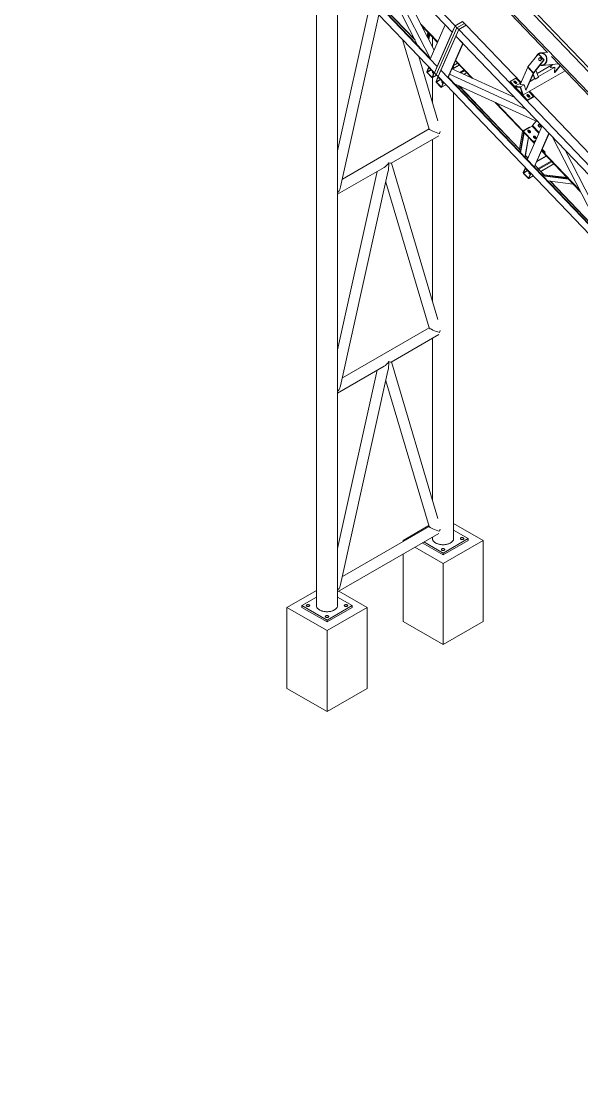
# Model space of a CAD drawing. Header units: millimetres. Extents: x 26816 to 90584, y 11074 to 56542.
# Drawn here: x 51727 to 55687, y 26420 to 33987 of the extents above; entities that cross this region are included whole.
import ezdxf

# ---------------------------------------------------------------- set-up
doc = ezdxf.new("R2010")
doc.units = ezdxf.units.MM
doc.layers.add('MAU_XAM', color=8, linetype='Continuous')
doc.layers.add('MAU_XANH', color=5, linetype='Continuous')

msp = doc.modelspace()

# ---------------------------------------------------------------- linework, layer by layer
at = {"layer": 'MAU_XAM', "linetype": 'Continuous', "lineweight": 0}
for p, q in [((54607, 30425.8), (54424.3, 30320.3)), ((54989.9, 30320.3), (54782.1, 30440.3)), ((54424.3, 30320.3), (54431.5, 30316.2)), ((54424.3, 30320.3), (54424.3, 30312)), ((54507.5, 30272.3), (54707.1, 30157.1)), ((54707.1, 30157.1), (54989.9, 30320.3)), ((54989.9, 30320.3), (54989.9, 29748.8)), ((54424.3, 30224.2), (54424.3, 29748.8)), ((54707.1, 30157.1), (54707.1, 29585.5)), ((53811.9, 29966.8), (53604, 29846.8)), ((54169.7, 29846.8), (53970.1, 29962.1)), ((53604, 29846.8), (53604, 29275.2)), ((53604, 29846.8), (53886.9, 29683.5)), ((53886.9, 29683.5), (54169.7, 29846.8)), ((54169.7, 29846.8), (54169.7, 29275.2)), ((54424.3, 29748.8), (54707.1, 29585.5)), ((54707.1, 29585.5), (54989.9, 29748.8)), ((53886.9, 29683.5), (53886.9, 29112)), ((53604, 29275.2), (53886.9, 29112)), ((53886.9, 29112), (54169.7, 29275.2))]:
    msp.add_line(p, q, dxfattribs=at)
at = {"layer": 'MAU_XANH', "linetype": 'Continuous', "lineweight": 0}
for p, q in [((48891.2, 40115.8), (54791.8, 33956.6)), ((48871.4, 40070.5), (54771.9, 33911.3)), ((49525.5, 39966.6), (66602.5, 22140.9)), ((49652, 39980.2), (67084.7, 21783.1)), ((49673, 39988.3), (67225.5, 21666.2)), ((48765.4, 39828.8), (54666, 33669.6)), ((48934.7, 39654.5), (54617.5, 33722.5)), ((54618.2, 33724), (48936.1, 39655.3)), ((54144, 34566.7), (54526.9, 33819.3)), ((54232.1, 34474.8), (54615, 33727.4)), ((53943.5, 34357.7), (54646.1, 33624.3)), ((54019.8, 34364.7), (54509.2, 33853.9)), ((54506.7, 33858.7), (54020.5, 34366.2)), ((54817.8, 34423.6), (55446.3, 33767.6)), ((54356.2, 34345.3), (54644.1, 33783.2)), ((53811.9, 34247.2), (53811.9, 29859.9)), ((53961.9, 29859.9), (53961.9, 34247.2)), ((54189.9, 34100.5), (53961.9, 33072)), ((53983.3, 32817.8), (54253.1, 34034.5)), ((54844.8, 33987.2), (54791.8, 33956.6)), ((54858, 33973.5), (54844.8, 33987.2)), ((54548.7, 33969.4), (54670.2, 33842.6)), ((54551.9, 33963.2), (54669.3, 33840.6)), ((54554.2, 33958.7), (54668.7, 33839.2)), ((54563.2, 33941.2), (54564.5, 33948)), ((54563.5, 33940.5), (54564.8, 33947.6)), ((54565.2, 33937.2), (54566.8, 33945.6)), ((54594, 33881.1), (54599.6, 33911.3)), ((54597.3, 33874.5), (54603.5, 33907.3)), ((54722.8, 33962.6), (54616.8, 33720.9)), ((54791.8, 33956.6), (54646.1, 33624.3)), ((54804.9, 33942.9), (54659.2, 33610.6)), ((54771.9, 33911.3), (54666, 33669.6)), ((54818, 33929.2), (54672.3, 33596.9)), ((54722.8, 33962.6), (54771.9, 33911.3)), ((54791.8, 33956.6), (54771.9, 33911.3)), ((54804.9, 33942.9), (54791.8, 33956.6)), ((54818, 33929.2), (54798.2, 33883.9)), ((54858, 33973.5), (54804.9, 33942.9)), ((54804.9, 33942.9), (54818, 33929.2)), ((54871.1, 33959.8), (54818, 33929.2)), ((54818, 33929.2), (60063, 28454.3)), ((54858, 33973.5), (54871.1, 33959.8)), ((54871.1, 33959.8), (55258.5, 33555.4)), ((54420.8, 33859.5), (54609.3, 33226.9)), ((54497.4, 33868.4), (54491.4, 33888.6)), ((54601.7, 33866), (54608.4, 33902.1)), ((54603.4, 33862.7), (54610.4, 33900.1)), ((54605.6, 33858.4), (54612.9, 33897.5)), ((54632.1, 33877.4), (54632.1, 33806.6)), ((54647.6, 33866.1), (54646.2, 33864.8)), ((54646.2, 33864.8), (54669.3, 33840.6)), ((54646.2, 33864.8), (54668.8, 33839.4)), ((54647.6, 33866.1), (54670.2, 33842.6)), ((54798.2, 33883.9), (54692.2, 33642.2)), ((54847.3, 33832.6), (54741.4, 33590.9)), ((54848.1, 33831.8), (54742.8, 33591.7)), ((54743.8, 33592.8), (54848.4, 33831.4)), ((54798.2, 33883.9), (60043.1, 28409)), ((54847.3, 33832.6), (54798.2, 33883.9)), ((54848.2, 33830.9), (54848.7, 33831.2)), ((55380.2, 33756.6), (55307.3, 33665.6)), ((55382.6, 33756.8), (55380.2, 33756.6)), ((55399.8, 33736), (55380.2, 33756.6)), ((55402.2, 33736.3), (55382.6, 33756.8)), ((55443.6, 33770.3), (55397.5, 33765.4)), ((55400.3, 33763.1), (55400.1, 33763.1)), ((54671.3, 33284.8), (54535.9, 33739.3)), ((54616.8, 33720.9), (54666, 33669.6)), ((54820.6, 33680.7), (54770.6, 33651.8)), ((54774, 33650.3), (54822.7, 33678.4)), ((54780.6, 33676.6), (54808.8, 33692.9)), ((54780.8, 33677.2), (54808.5, 33693.2)), ((54782.1, 33658.5), (54782.1, 33677.5)), ((54794.1, 33707.4), (54794.6, 33707.8)), ((54794.3, 33708), (54908.6, 33588.8)), ((54795, 33709.5), (54912.1, 33587.2)), ((54795.8, 33711.4), (54917, 33585)), ((55419.5, 33715.5), (55346.6, 33624.6)), ((55421.9, 33715.8), (55349, 33624.8)), ((55372.6, 33620.2), (55481.1, 33682.9)), ((55394, 33729.8), (55391.6, 33729.6)), ((55393.7, 33709.7), (55396.1, 33709.9)), ((55394.9, 33729.9), (55399.8, 33736)), ((55397.1, 33710), (55396.5, 33710)), ((55396.9, 33729.6), (55402.2, 33736.3)), ((55401.8, 33730.1), (55397, 33729.5)), ((55397.1, 33710.1), (55397.1, 33710)), ((55404.8, 33731), (55398.8, 33730.3)), ((55402.2, 33736.3), (55399.8, 33736)), ((55403.6, 33717.6), (55404.6, 33717.7)), ((55409.7, 33725.8), (55404.8, 33719.7)), ((55407.1, 33675.9), (55522.2, 33688.3)), ((55409.2, 33678.8), (55409.3, 33678.8)), ((55412.1, 33726), (55409.7, 33725.8)), ((55419.5, 33715.5), (55409.7, 33725.8)), ((55421.9, 33715.8), (55412.1, 33726)), ((55421.9, 33715.8), (55419.5, 33715.5)), ((55482, 33683.9), (55463.3, 33660.6)), ((55473.4, 33739.2), (56101.9, 33083.2)), ((54605.5, 33662.3), (54592.2, 33632.1)), ((54607.4, 33660.3), (54594.2, 33630.1)), ((54594.2, 33630.1), (54622.4, 33646.4)), ((54594.2, 33625.7), (54626.9, 33591.5)), ((54595, 33627.5), (54624.3, 33644.4)), ((54595, 33627.5), (54627.7, 33593.3)), ((54607.9, 33664.2), (54606.2, 33663.2)), ((54607.4, 33660.3), (54608.2, 33660.7)), ((54642, 33625.9), (54609.3, 33660.1)), ((54642.8, 33627.7), (54610.1, 33661.9)), ((54629.6, 33593.1), (54642.8, 33623.3)), ((54630.8, 33590.1), (54661.7, 33608)), ((54631.6, 33591.1), (54644.8, 33621.3)), ((54631.6, 33591.1), (54661.4, 33608.3)), ((54644.8, 33621.3), (54647.5, 33622.8)), ((54646.1, 33624.3), (54666, 33669.6)), ((54659.2, 33610.6), (54646.1, 33624.3)), ((54659.2, 33610.6), (54672.3, 33596.9)), ((54672.3, 33596.9), (54692.2, 33642.2)), ((54692.2, 33642.2), (59937.2, 28167.3)), ((54741.4, 33590.9), (54692.2, 33642.2)), ((54753, 33613.8), (55293.2, 33367.2)), ((54769.8, 33652.1), (55214.8, 33449)), ((54825.4, 33626.8), (54855.5, 33644.2)), ((54832.7, 33623.4), (54860.2, 33639.3)), ((54854.5, 33613.5), (54874.1, 33624.8)), ((54855, 33613.3), (54874.4, 33624.5)), ((55305.9, 33663.5), (55252.7, 33542.1)), ((55272.6, 33467.8), (55569.3, 33639.1)), ((55345.3, 33622.4), (55292.1, 33501)), ((55348.8, 33624.5), (55295.6, 33503.1)), ((55345.3, 33622.4), (55305.9, 33663.5)), ((55307.3, 33665.6), (55346.6, 33624.6)), ((55338.3, 33600.4), (55346.2, 33605)), ((55354.1, 33584.1), (55343.5, 33612.3)), ((55358.1, 33580), (55344.7, 33615.2)), ((55348.8, 33624.5), (55345.3, 33622.4)), ((55349, 33624.8), (55346.6, 33624.6)), ((55382.5, 33594.1), (55363.9, 33643.4)), ((55381.1, 33597.9), (55496.5, 33664.5)), ((55463.3, 33660.6), (55496.5, 33664.5)), ((55535, 33674.9), (55496.1, 33626.4)), ((55496.5, 33664.5), (55496.1, 33626.4)), ((55500.1, 33628.7), (55496.1, 33626.4)), ((55536.2, 33673.7), (55500.1, 33628.7)), ((54627.7, 33593.3), (54630.3, 33594.7)), ((54632.1, 33590.9), (54632.1, 33416.5)), ((54657.8, 33563.7), (54671, 33593.9)), ((54659.7, 33561.6), (54673, 33591.8)), ((54659.7, 33561.6), (54688, 33577.9)), ((54692.5, 33523), (54659.7, 33557.2)), ((54660.5, 33559), (54689.9, 33576)), ((54693.3, 33524.8), (54660.5, 33559)), ((54673.5, 33595.7), (54671.8, 33594.8)), ((54672.3, 33596.9), (58218.9, 29894.9)), ((54673, 33591.8), (54673.8, 33592.3)), ((54674.8, 33591.7), (54707.6, 33557.5)), ((54675.6, 33593.5), (54708.4, 33559.3)), ((54693.3, 33524.8), (54695.9, 33526.3)), ((54708.4, 33554.9), (54695.1, 33524.7)), ((54696.3, 33521.7), (54727.3, 33539.6)), ((54710.4, 33552.8), (54697.1, 33522.6)), ((54697.1, 33522.6), (54727, 33539.9)), ((54710.4, 33552.8), (54713.1, 33554.4)), ((54741.4, 33590.9), (54742.8, 33591.7)), ((54742.8, 33591.7), (59888.7, 28220.2)), ((59889.4, 28221.8), (54743.9, 33592.9)), ((54789.2, 33545.5), (55381.3, 33275.2)), ((54816.6, 33533), (55247, 33083.7)), ((55247.4, 33085.6), (54820.4, 33531.3)), ((55178.9, 33558.3), (55180.5, 33561.9)), ((55303.4, 33428.2), (55178.9, 33558.3)), ((55222.9, 33586.4), (55180.5, 33561.9)), ((55180.5, 33561.9), (55305, 33431.9)), ((55216.4, 33550.7), (55209.8, 33557.6)), ((55214.2, 33528.7), (55257.9, 33554)), ((55255.2, 33525.2), (55214.2, 33528.7)), ((55214.2, 33528.7), (55214.7, 33526.9)), ((55218.2, 33559.7), (55219.7, 33563.3)), ((55218.2, 33559.7), (55224.7, 33552.8)), ((55219.7, 33563.3), (55226.3, 33556.5)), ((55222.9, 33586.4), (55255.3, 33552.5)), ((55224.7, 33552.8), (55226.3, 33556.5)), ((55252.7, 33542.1), (55280.3, 33539.7)), ((55255.2, 33525.2), (55280.3, 33539.7)), ((55272.6, 33467.8), (55255.2, 33525.2)), ((55280.3, 33539.7), (55292.1, 33501)), ((55322.3, 33563.9), (55355.7, 33583.2)), ((55354.1, 33584.1), (55355.7, 33583.2)), ((55355.7, 33583.2), (55358.1, 33580)), ((55358.1, 33580), (55382.5, 33594.1)), ((54782.1, 30333.4), (54782.1, 33482.3)), ((55217.5, 33524), (55250, 33521.2)), ((55254.7, 33516.3), (55268.5, 33470.8)), ((55271.3, 33467.9), (55272.6, 33467.8)), ((55295.6, 33503.1), (55292.1, 33501)), ((55308.2, 33454.9), (55301.6, 33461.8)), ((55345.9, 33452.7), (55303.4, 33428.2)), ((55347.5, 33456.4), (55305, 33431.9)), ((55309.9, 33463.9), (55311.5, 33467.5)), ((55309.9, 33463.9), (55316.5, 33457)), ((55311.5, 33467.5), (55318.1, 33460.6)), ((55313.7, 33491.5), (55347.5, 33456.4)), ((55316.5, 33457), (55318.1, 33460.6)), ((55317.6, 33493.7), (55914.1, 32871)), ((55347.5, 33456.4), (55345.9, 33452.7)), ((55075.1, 33415), (55352.7, 33125.2)), ((55078.6, 33413.4), (55278, 33205.2)), ((55083.5, 33411.2), (55273.3, 33213)), ((55305, 33431.9), (55303.4, 33428.2)), ((54609.1, 33227.6), (53995.7, 32873.5)), ((55318.4, 33240), (55273.8, 33214.2)), ((55337.4, 33248.3), (55282.2, 33216.5)), ((55302.2, 33010), (55406.8, 33248.6)), ((55318.4, 33240), (55320, 33238.3)), ((55337.4, 33248.3), (55384.9, 33198.7)), ((55340.7, 33251), (55365.5, 33282.4)), ((55386.8, 33202.9), (55340.7, 33251)), ((55386, 33260.6), (55382.5, 33258.6)), ((55392.5, 33263.5), (55388.3, 33261.1)), ((55391.5, 33264.6), (55390.5, 33262.3)), ((55392.5, 33241.3), (55396, 33243.3)), ((55397.5, 33251.5), (55401, 33253.5)), ((55398, 33246.8), (55401.3, 33254.3)), ((54341.4, 32985.3), (54676.6, 33178.8)), ((54632.1, 33153.1), (54632.1, 32012)), ((55244.6, 33070.1), (55269.6, 33212)), ((55251.3, 33063.2), (55276.3, 33205)), ((55253, 33061.4), (55278, 33203.2)), ((55255.2, 33059.1), (55280.2, 33200.9)), ((55273.8, 33214.2), (55273, 33212.4)), ((55273, 33212.4), (55277.6, 33207.7)), ((55273, 33211.9), (55277.6, 33207.1)), ((55273.8, 33214.2), (55278, 33209.9)), ((55279.6, 33213.7), (55278, 33210)), ((55281.7, 33205.6), (55280.1, 33201.9)), ((55280.1, 33201.9), (55339.1, 33140.3)), ((55281.7, 33205.6), (55340.7, 33144)), ((55285.1, 33027.9), (55310.1, 33169.7)), ((55287.3, 33025.6), (55312.3, 33167.4)), ((55308.1, 33210.2), (55314.6, 33203.3)), ((55316.4, 33212.2), (55318, 33215.9)), ((55316.4, 33212.2), (55322.9, 33205.4)), ((55324.5, 33209), (55318, 33215.9)), ((55322.9, 33205.4), (55324.5, 33209)), ((55347.4, 33169.1), (55354, 33162.2)), ((55351.4, 32958.7), (55456, 33197.3)), ((55352.1, 32958), (55456.7, 33196.5)), ((55352.5, 32957.6), (55457.1, 33196.1)), ((55355.7, 33171.2), (55357.3, 33174.8)), ((55355.7, 33171.2), (55362.3, 33164.3)), ((55363.9, 33168), (55357.3, 33174.8)), ((55362.3, 33164.3), (55363.9, 33168)), ((55481.5, 33170.6), (55864.4, 32423.2)), ((55339.1, 33140.3), (55340.7, 33144)), ((55342.6, 33137.8), (55353.3, 33126.6)), ((55344.8, 33137), (55353.7, 33127.6)), ((55345.5, 33136.8), (55353.9, 33128)), ((55348.4, 33136.5), (55354.7, 33129.8)), ((55359.9, 33141.7), (55352.8, 33137.6)), ((55354.4, 33141.2), (55352.8, 33137.6)), ((55361.5, 33145.4), (55354.4, 33141.2)), ((55403, 33072.7), (55679.5, 32784.1)), ((55403.6, 33074.2), (55677.2, 32788.5)), ((55404.5, 33076.1), (55674, 32794.7)), ((55426.6, 33059.9), (55404.9, 33077.1)), ((55406.2, 33080.2), (55406.8, 33080.7)), ((55406.8, 33080.7), (55406.6, 33080.9)), ((55406.8, 33080.7), (55429.4, 33062.7)), ((55429.4, 33062.7), (55408.2, 33084.8)), ((55569.6, 33078.7), (55952.4, 32331.3)), ((55289.7, 33039.2), (55307, 33021.1)), ((55307.7, 33022.6), (55290, 33041.1)), ((55368.7, 32994.5), (55439, 33035.1)), ((55436.8, 33037.4), (55370.7, 32999.2)), ((55379.5, 32947.6), (55471.8, 33000.9)), ((55384.2, 32942.8), (55476.5, 32996)), ((55429.4, 33062.7), (55426.6, 33059.9)), ((53961.9, 32766.2), (54290.6, 32956)), ((54241.2, 32927.4), (53961.9, 31667.6)), ((53983.3, 31413.3), (54317.9, 32922.4)), ((54671.3, 31880.4), (54342, 32985.6)), ((55287.3, 32950.6), (55274.1, 32920.4)), ((55289.3, 32948.5), (55276, 32918.3)), ((55276, 32918.3), (55304.3, 32934.6)), ((55276.8, 32915.7), (55306.1, 32932.7)), ((55289.7, 32952.4), (55288.1, 32951.5)), ((55289.3, 32948.5), (55290.1, 32949)), ((55323.9, 32914.2), (55291.1, 32948.4)), ((55324.7, 32916), (55291.9, 32950.2)), ((55357.3, 32968.6), (55418.8, 32904.3)), ((55421.3, 32904), (55358, 32970.1)), ((55398.1, 32928.2), (55490.4, 32981.5)), ((55398.4, 32927.9), (55490.7, 32981.2)), ((54302.4, 32852.3), (54609.3, 31822.5)), ((55276, 32913.9), (55308.8, 32879.7)), ((55276.8, 32915.7), (55309.6, 32881.5)), ((55309.6, 32881.5), (55312.1, 32883)), ((55311.4, 32881.4), (55324.7, 32911.6)), ((55312.6, 32878.4), (55343.6, 32896.3)), ((55313.4, 32879.3), (55326.6, 32909.5)), ((55313.4, 32879.3), (55343.3, 32896.6)), ((55326.6, 32909.5), (55329.4, 32911.1)), ((55583.6, 32884.2), (55401.4, 32906.5)), ((55584.8, 32883), (55402.6, 32905.2)), ((55590.6, 32876.9), (55408.5, 32899.1)), ((55591.8, 32875.6), (55409.7, 32897.9)), ((55593.5, 32873.8), (55411.4, 32896.1)), ((55628, 32837.8), (55445.9, 32860)), ((55463.3, 32857.9), (55846.7, 32457.8)), ((55844.2, 32462.6), (55465.8, 32857.6)), ((54609.1, 31823.1), (53995.7, 31469)), ((54341.4, 31580.8), (54676.6, 31774.3)), ((54632.1, 31748.7), (54632.1, 30607.6)), ((54671.3, 30475.9), (54342, 31581.2)), ((53961.9, 31361.7), (54290.6, 31551.5)), ((54241.2, 31523), (53961.9, 30263.1)), ((53983.3, 30008.9), (54317.9, 31517.9)), ((54302.4, 31447.9), (54609.3, 30418)), ((53961.9, 29957.3), (54676.6, 30369.9)), ((54609.1, 30418.7), (53995.7, 30064.6)), ((54782.1, 30392.2), (54883.9, 30333.4)), ((54707.1, 30218.3), (54560.5, 30302.9)), ((54707.1, 30231.4), (54571.9, 30309.4)), ((54632.1, 30344.2), (54632.1, 30333.4)), ((54883.9, 30333.4), (54707.1, 30231.4)), ((54883.9, 30320.3), (54707.1, 30218.3)), ((54883.9, 30320.3), (54883.9, 30333.4)), ((54707.1, 30218.3), (54707.1, 30231.4)), ((53811.9, 29918.6), (53710.1, 29859.9)), ((54063.6, 29859.9), (53961.9, 29918.6)), ((53710.1, 29859.9), (53886.9, 29757.8)), ((53710.1, 29846.8), (53710.1, 29859.9)), ((53710.1, 29846.8), (53886.9, 29744.8)), ((53886.9, 29757.8), (54063.6, 29859.9)), ((53886.9, 29744.8), (54063.6, 29846.8)), ((54063.6, 29846.8), (54063.6, 29859.9)), ((53886.9, 29744.8), (53886.9, 29757.8))]:
    msp.add_line(p, q, dxfattribs=at)
at = {"layer": 'MAU_XANH', "linetype": 'Continuous', "lineweight": 0, "flags": 128}
for points in [[(55391.5, 33677.8), (55394.2, 33677), (55397.6, 33676.2), (55401.1, 33675.8), (55404.6, 33675.7), (55408.1, 33676), (55411.5, 33676.7), (55414.8, 33677.7), (55418.1, 33679), (55421.2, 33680.7), (55424.2, 33682.6), (55427, 33684.9), (55429.7, 33687.4), (55432.1, 33690.2), (55434.2, 33693.3), (55436.2, 33696.5), (55437.8, 33700), (55439.2, 33703.6), (55440.3, 33707.3), (55441.1, 33711.2), (55441.6, 33715.1), (55441.7, 33719.1), (55441.6, 33723), (55441.2, 33727), (55440.4, 33730.9), (55439.4, 33734.7), (55438.1, 33738.4), (55436.4, 33742), (55434.6, 33745.4), (55432.4, 33748.6), (55430.1, 33751.6), (55427.5, 33754.4), (55424.7, 33756.9), (55421.7, 33759.1), (55418.6, 33761), (55415.4, 33762.6), (55412.1, 33763.9), (55408.6, 33764.8), (55405.2, 33765.4), (55401.7, 33765.6), (55398.2, 33765.5), (55394.7, 33765), (55391.3, 33764.2), (55388, 33763), (55384.8, 33761.5), (55381.8, 33759.7), (55378.9, 33757.6), (55376.1, 33755.2), (55373.6, 33752.5), (55371.3, 33749.6), (55369.3, 33746.4), (55367.5, 33743.1), (55366, 33739.6), (55365.5, 33738.3)], [(55393.1, 33679.8), (55395.5, 33679.2), (55398.8, 33678.5), (55402.2, 33678.2), (55405.6, 33678.3), (55409, 33678.7), (55412.3, 33679.5), (55415.5, 33680.6), (55418.6, 33682), (55421.6, 33683.8), (55424.4, 33685.8), (55427, 33688.2), (55429.5, 33690.8), (55431.7, 33693.6), (55433.6, 33696.7), (55435.3, 33700), (55436.8, 33703.5), (55437.9, 33707.1), (55438.8, 33710.8), (55439.3, 33714.6), (55439.5, 33718.4), (55439.5, 33722.3), (55439.1, 33726.2), (55438.4, 33730), (55437.4, 33733.7), (55436.1, 33737.3), (55434.6, 33740.8), (55432.7, 33744.1), (55430.7, 33747.2), (55428.4, 33750.1), (55425.8, 33752.8), (55423.1, 33755.2), (55420.2, 33757.3), (55417.2, 33759.1), (55414, 33760.6), (55410.7, 33761.7), (55407.4, 33762.5), (55404, 33763), (55400.6, 33763.1), (55397.2, 33762.9), (55393.9, 33762.3), (55390.6, 33761.3), (55387.5, 33760.1), (55384.4, 33758.5), (55381.7, 33756.7)], [(55385.3, 33714.5), (55386.3, 33713), (55387.5, 33711.7), (55389, 33710.7), (55390.6, 33710), (55392.2, 33709.7), (55393.9, 33709.7), (55395.5, 33710.1), (55397, 33710.8), (55398.4, 33711.9), (55399.5, 33713.2), (55400.4, 33714.8), (55401.1, 33716.5), (55401.4, 33718.4), (55401.4, 33720.3), (55401.1, 33722.1), (55400.5, 33723.9), (55399.6, 33725.6), (55398.4, 33727), (55397.1, 33728.1), (55395.6, 33729), (55393.9, 33729.5), (55392.3, 33729.6), (55390.6, 33729.4), (55389, 33728.8), (55387.6, 33727.9), (55386.3, 33726.7), (55385.3, 33725.3), (55384.5, 33723.6), (55384.1, 33721.8), (55383.9, 33719.9), (55384, 33718.1), (55384.5, 33716.2), (55385.3, 33714.5)], [(55394, 33729.8), (55395.3, 33729.9), (55397, 33729.5)], [(54610.1, 33661.9), (54609.4, 33662.5), (54608.7, 33663), (54608, 33663.3), (54607.4, 33663.5), (54606.7, 33663.4), (54606.2, 33663.2), (54605.8, 33662.8), (54605.5, 33662.3)], [(54609.3, 33660.1), (54609, 33660.4), (54608.7, 33660.5), (54608.4, 33660.7), (54608.2, 33660.7), (54607.9, 33660.7), (54607.7, 33660.6), (54607.6, 33660.5), (54607.4, 33660.3)], [(54641.9, 33621.2), (54641.6, 33621.1), (54640.1, 33621.2), (54638.6, 33621.5), (54637.2, 33622), (54635.8, 33622.8), (54634.7, 33623.8), (54633.8, 33625), (54633.2, 33626.2), (54632.9, 33627.5), (54633, 33628.7), (54633.4, 33629.8), (54634.1, 33630.7), (54635, 33631.5), (54636.2, 33632)], [(54626.9, 33591.5), (54627.6, 33590.8), (54628.3, 33590.4), (54629, 33590.1), (54629.7, 33589.9), (54630.3, 33589.9), (54630.8, 33590.2), (54631.2, 33590.5), (54631.6, 33591.1)], [(54627.7, 33593.3), (54628, 33593), (54628.3, 33592.8), (54628.6, 33592.7), (54628.8, 33592.7), (54629.1, 33592.7), (54629.3, 33592.7), (54629.5, 33592.9), (54629.6, 33593.1)], [(54671, 33593.9), (54671.3, 33594.4), (54671.8, 33594.8), (54672.3, 33595), (54672.9, 33595), (54673.6, 33594.9), (54674.3, 33594.6), (54675, 33594.1), (54675.6, 33593.5)], [(54673, 33591.8), (54673.1, 33592), (54673.3, 33592.2), (54673.5, 33592.3), (54673.7, 33592.3), (54674, 33592.2), (54674.3, 33592.1), (54674.6, 33591.9), (54674.8, 33591.7)], [(54695.1, 33524.7), (54695, 33524.5), (54694.8, 33524.3), (54694.6, 33524.2), (54694.4, 33524.2), (54694.1, 33524.3), (54693.8, 33524.4), (54693.6, 33524.6), (54693.3, 33524.8)], [(54707.5, 33552.7), (54707.2, 33552.7), (54705.7, 33552.7), (54704.2, 33553), (54702.7, 33553.6), (54701.4, 33554.4), (54700.2, 33555.4), (54699.4, 33556.5), (54698.7, 33557.8), (54698.5, 33559), (54698.5, 33560.2), (54698.9, 33561.3), (54699.6, 33562.3), (54700.6, 33563.1), (54701.8, 33563.6)], [(55209.8, 33557.6), (55208.9, 33558.7), (55208.3, 33559.9), (55208.1, 33561.2), (55208.1, 33562.4), (55208.5, 33563.5), (55209.2, 33564.5), (55210.2, 33565.2), (55211.4, 33565.8), (55212.8, 33566), (55214.3, 33566), (55215.8, 33565.7), (55217.3, 33565.1), (55218.6, 33564.3), (55219.7, 33563.3)], [(55226.3, 33556.5), (55227.2, 33555.3), (55227.8, 33554.1), (55228.1, 33552.8), (55228, 33551.6), (55227.6, 33550.5), (55226.9, 33549.6), (55225.9, 33548.8), (55224.7, 33548.3), (55223.3, 33548), (55221.9, 33548.1), (55220.3, 33548.4), (55218.9, 33548.9), (55217.5, 33549.8), (55216.4, 33550.7)], [(54697.1, 33522.6), (54696.8, 33522.1), (54696.4, 33521.7), (54695.8, 33521.5), (54695.2, 33521.5), (54694.6, 33521.6), (54693.9, 33521.9), (54693.2, 33522.4), (54692.5, 33523)], [(55301.6, 33461.8), (55300.7, 33462.9), (55300.1, 33464.1), (55299.9, 33465.4), (55299.9, 33466.6), (55300.3, 33467.7), (55301, 33468.7), (55302, 33469.4), (55303.2, 33469.9), (55304.6, 33470.2), (55306.1, 33470.2), (55307.6, 33469.9), (55309.1, 33469.3), (55310.4, 33468.5), (55311.5, 33467.5)], [(55318.1, 33460.6), (55319, 33459.5), (55319.6, 33458.3), (55319.9, 33457), (55319.8, 33455.8), (55319.4, 33454.7), (55318.7, 33453.8), (55317.7, 33453), (55316.5, 33452.5), (55315.1, 33452.2), (55313.6, 33452.3), (55312.1, 33452.6), (55310.7, 33453.1), (55309.3, 33453.9), (55308.2, 33454.9)], [(55384.8, 33243.9), (55386.1, 33242.7), (55387.5, 33241.8), (55388.8, 33241.1), (55390.1, 33240.8), (55391.3, 33240.9), (55392.3, 33241.2), (55393.2, 33241.9), (55393.9, 33242.8), (55394.4, 33244), (55394.5, 33245.4), (55394.5, 33247), (55394.2, 33248.7), (55393.6, 33250.4), (55392.8, 33252.2), (55391.9, 33253.8), (55390.7, 33255.3), (55389.5, 33256.6), (55388.2, 33257.7), (55386.8, 33258.4), (55385.5, 33258.9), (55384.3, 33259.1), (55383.1, 33258.9), (55382.2, 33258.4), (55381.4, 33257.6), (55380.8, 33256.5), (55380.5, 33255.2), (55380.4, 33253.6), (55380.6, 33252), (55381, 33250.3), (55381.7, 33248.5), (55382.6, 33246.9), (55383.6, 33245.3), (55384.8, 33243.9)], [(55386, 33260.6), (55387.1, 33261), (55388.3, 33261.1)], [(55397.5, 33251.5), (55397.9, 33249.7), (55398.1, 33248), (55398, 33246.5), (55397.6, 33245.1), (55396.9, 33244.1), (55396, 33243.3), (55396, 33243.3)], [(55273, 33212.4), (55273, 33212.2), (55272.9, 33212), (55273, 33211.9), (55273, 33211.9)], [(55282.2, 33216.5), (55281, 33215.6), (55280, 33214.4), (55279.4, 33213.1), (55279.2, 33211.6), (55279.3, 33210.1), (55279.8, 33208.5), (55280.6, 33207), (55281.7, 33205.6)], [(55318, 33215.9), (55316.8, 33216.9), (55315.5, 33217.7), (55314, 33218.2), (55312.5, 33218.5), (55311, 33218.6), (55309.7, 33218.3), (55308.4, 33217.8), (55307.5, 33217), (55306.7, 33216.1), (55306.4, 33215), (55306.3, 33213.8), (55306.6, 33212.5), (55307.2, 33211.3), (55308.1, 33210.2)], [(55306.3, 33213.8), (55306.9, 33214.2), (55308.1, 33214.7), (55309.5, 33214.9), (55310.9, 33214.9), (55312.4, 33214.6), (55313.9, 33214), (55315.2, 33213.2), (55316.4, 33212.2), (55317.3, 33211.1), (55317.9, 33209.9), (55318.2, 33208.6), (55318.1, 33207.4), (55317.7, 33206.3), (55317, 33205.4), (55316, 33204.6), (55314.8, 33204.1), (55314.1, 33203.9)], [(55306.9, 33211.7), (55308.1, 33211.9), (55309.6, 33211.9), (55311.1, 33211.6), (55312.6, 33211), (55313.9, 33210.2), (55315.1, 33209.2), (55316, 33208.1), (55316.6, 33206.9), (55316.8, 33205.6), (55316.9, 33205.2)], [(55314.6, 33203.3), (55315.8, 33202.3), (55317.1, 33201.5), (55318.6, 33200.9), (55320.1, 33200.6), (55321.6, 33200.6), (55323, 33200.9), (55324.2, 33201.4), (55325.2, 33202.1), (55325.9, 33203.1), (55326.3, 33204.2), (55326.3, 33205.4), (55326, 33206.7), (55325.4, 33207.9), (55324.5, 33209)], [(55357.3, 33174.8), (55356.2, 33175.8), (55354.8, 33176.6), (55353.4, 33177.2), (55351.9, 33177.5), (55350.4, 33177.5), (55349, 33177.3), (55347.8, 33176.7), (55346.8, 33176), (55346.1, 33175), (55345.7, 33173.9), (55345.6, 33172.7), (55345.9, 33171.5), (55346.5, 33170.2), (55347.4, 33169.1)], [(55345.6, 33172.7), (55346.2, 33173.1), (55347.4, 33173.6), (55348.8, 33173.9), (55350.3, 33173.9), (55351.8, 33173.5), (55353.2, 33173), (55354.6, 33172.2), (55355.7, 33171.2), (55356.6, 33170), (55357.2, 33168.8), (55357.5, 33167.6), (55357.5, 33166.4), (55357.1, 33165.2), (55356.4, 33164.3), (55355.4, 33163.5), (55354.1, 33163), (55353.4, 33162.8)], [(55346.3, 33170.7), (55347.5, 33170.9), (55349, 33170.8), (55350.5, 33170.5), (55351.9, 33170), (55353.3, 33169.2), (55354.4, 33168.2), (55355.3, 33167), (55355.9, 33165.8), (55356.2, 33164.6), (55356.2, 33164.1)], [(55354, 33162.2), (55355.1, 33161.3), (55356.5, 33160.5), (55357.9, 33159.9), (55359.4, 33159.6), (55360.9, 33159.5), (55362.3, 33159.8), (55363.5, 33160.3), (55364.5, 33161.1), (55365.2, 33162), (55365.6, 33163.1), (55365.7, 33164.4), (55365.4, 33165.6), (55364.8, 33166.8), (55363.9, 33168)], [(55407.8, 33083.7), (55408.4, 33083), (55409.3, 33082.1), (55410.3, 33081.1), (55411.3, 33080), (55412.4, 33078.9), (55413.3, 33078), (55414.2, 33077.2), (55414.8, 33076.6), (55415.3, 33076.2), (55415.5, 33076.1), (55415.4, 33076.3), (55415.1, 33076.7), (55414.5, 33077.3), (55413.7, 33078.2), (55412.8, 33079.2), (55412.8, 33079.2)], [(55291.9, 32950.2), (55291.2, 32950.8), (55290.5, 32951.3), (55289.9, 32951.6), (55289.2, 32951.7), (55288.6, 32951.7), (55288.1, 32951.5), (55287.6, 32951.1), (55287.3, 32950.6)], [(55291.1, 32948.4), (55290.8, 32948.6), (55290.6, 32948.8), (55290.3, 32948.9), (55290, 32949), (55289.8, 32949), (55289.6, 32948.9), (55289.4, 32948.7), (55289.3, 32948.5)], [(55318, 32920.3), (55316.9, 32919.8), (55315.9, 32919), (55315.2, 32918), (55314.8, 32916.9), (55314.7, 32915.7), (55315, 32914.5), (55315.6, 32913.2), (55316.5, 32912.1), (55317.7, 32911.1), (55319, 32910.3), (55320.5, 32909.7), (55322, 32909.4), (55323.5, 32909.4), (55323.7, 32909.4)], [(55308.8, 32879.7), (55309.5, 32879.1), (55310.1, 32878.6), (55310.8, 32878.3), (55311.5, 32878.2), (55312.1, 32878.2), (55312.6, 32878.4), (55313.1, 32878.8), (55313.4, 32879.3)], [(55309.6, 32881.5), (55309.9, 32881.3), (55310.1, 32881.1), (55310.4, 32881), (55310.7, 32880.9), (55310.9, 32880.9), (55311.1, 32881), (55311.3, 32881.2), (55311.4, 32881.4)], [(54760.1, 30302.8), (54756.4, 30300.8), (54752.3, 30298.9), (54748.1, 30297.1), (54743.7, 30295.6), (54739.1, 30294.2), (54734.3, 30293.1), (54729.4, 30292.1), (54724.4, 30291.3), (54719.3, 30290.7), (54714.2, 30290.3), (54709, 30290.1), (54703.9, 30290.1), (54698.7, 30290.4), (54693.6, 30290.8), (54688.5, 30291.5), (54683.6, 30292.3), (54678.7, 30293.3), (54674, 30294.6), (54669.4, 30296), (54665, 30297.6), (54660.9, 30299.3), (54656.9, 30301.2), (54653.2, 30303.3), (54649.7, 30305.5), (54646.5, 30307.9), (54643.6, 30310.4), (54641, 30313), (54638.7, 30315.6), (54636.8, 30318.4), (54635.1, 30321.2), (54633.8, 30324.1), (54632.9, 30327.1), (54632.3, 30330), (54632.1, 30333), (54632.1, 30333.4)], [(54782.1, 30333.4), (54782.1, 30332.3), (54781.8, 30329.3), (54781.1, 30326.3), (54780.1, 30323.4), (54778.7, 30320.5), (54777, 30317.7), (54775, 30315), (54772.6, 30312.3), (54769.9, 30309.7), (54766.9, 30307.3), (54763.7, 30305), (54760.1, 30302.8)], [(54849.9, 30328.5), (54848.3, 30327.7), (54846.5, 30327.1), (54844.6, 30326.7), (54842.5, 30326.5), (54840.4, 30326.5), (54838.4, 30326.7), (54836.4, 30327.1), (54834.6, 30327.7), (54833, 30328.5), (54831.6, 30329.4), (54830.6, 30330.5), (54829.9, 30331.6), (54829.5, 30332.8), (54829.5, 30334), (54829.9, 30335.2), (54830.6, 30336.3), (54831.6, 30337.4), (54833, 30338.3), (54834.6, 30339.1), (54836.4, 30339.7), (54838.4, 30340.1), (54840.4, 30340.3), (54842.5, 30340.3), (54844.6, 30340.1), (54846.5, 30339.7), (54848.3, 30339.1), (54849.9, 30338.3), (54851.3, 30337.4), (54852.3, 30336.3), (54853, 30335.2), (54853.4, 30334), (54853.4, 30332.8), (54853, 30331.6), (54852.3, 30330.5), (54851.3, 30329.4), (54849.9, 30328.5)], [(54715.6, 30250.9), (54714, 30250.2), (54712.2, 30249.6), (54710.2, 30249.2), (54708.2, 30248.9), (54706.1, 30248.9), (54704, 30249.2), (54702, 30249.6), (54700.2, 30250.2), (54698.6, 30250.9), (54697.3, 30251.9), (54696.2, 30252.9), (54695.5, 30254.1), (54695.2, 30255.2), (54695.2, 30256.5), (54695.5, 30257.6), (54696.2, 30258.8), (54697.3, 30259.8), (54698.6, 30260.7), (54700.2, 30261.5), (54702, 30262.1), (54704, 30262.5), (54706.1, 30262.7), (54708.2, 30262.7), (54710.2, 30262.5), (54712.2, 30262.1), (54714, 30261.5), (54715.6, 30260.7), (54716.9, 30259.8), (54718, 30258.8), (54718.7, 30257.6), (54719.1, 30256.5), (54719.1, 30255.2), (54718.7, 30254.1), (54718, 30252.9), (54716.9, 30251.9), (54715.6, 30250.9)], [(53761, 29855), (53762.3, 29855.9), (53763.4, 29857), (53764.1, 29858.1), (53764.5, 29859.3), (53764.5, 29860.5), (53764.1, 29861.7), (53763.4, 29862.8), (53762.3, 29863.9), (53761, 29864.8), (53759.4, 29865.6), (53757.6, 29866.2), (53755.6, 29866.6), (53753.6, 29866.8), (53751.5, 29866.8), (53749.4, 29866.6), (53747.4, 29866.2), (53745.6, 29865.6), (53744, 29864.8), (53742.7, 29863.9), (53741.6, 29862.8), (53740.9, 29861.7), (53740.6, 29860.5), (53740.6, 29859.3), (53740.9, 29858.1), (53741.6, 29857), (53742.7, 29855.9), (53744, 29855), (53745.6, 29854.2), (53747.4, 29853.6), (53749.4, 29853.2), (53751.5, 29853), (53753.6, 29853), (53755.6, 29853.2), (53757.6, 29853.6), (53759.4, 29854.2), (53761, 29855)], [(53811.9, 29859.9), (53811.9, 29859.5), (53812.1, 29856.5), (53812.7, 29853.6), (53813.6, 29850.6), (53814.9, 29847.7), (53816.5, 29844.9), (53818.5, 29842.1), (53820.8, 29839.4), (53823.4, 29836.9), (53826.3, 29834.4), (53829.5, 29832), (53832.9, 29829.8), (53836.6, 29827.7), (53840.6, 29825.8), (53844.8, 29824), (53849.2, 29822.5), (53853.7, 29821), (53858.5, 29819.8), (53863.3, 29818.8), (53868.3, 29817.9), (53873.3, 29817.3), (53878.5, 29816.9), (53883.6, 29816.6), (53888.8, 29816.6), (53894, 29816.8), (53899.1, 29817.2), (53904.2, 29817.8), (53909.2, 29818.6), (53914.1, 29819.5), (53918.8, 29820.7), (53923.4, 29822.1), (53927.9, 29823.6), (53932.1, 29825.4), (53936.1, 29827.2), (53939.9, 29829.3)], [(53939.9, 29829.3), (53943.4, 29831.5), (53946.7, 29833.8), (53949.7, 29836.2), (53952.3, 29838.8), (53954.7, 29841.4), (53956.8, 29844.2), (53958.5, 29847), (53959.8, 29849.9), (53960.9, 29852.8), (53961.5, 29855.8), (53961.8, 29858.8), (53961.9, 29859.9)], [(54029.7, 29855), (54031, 29855.9), (54032.1, 29857), (54032.8, 29858.1), (54033.2, 29859.3), (54033.2, 29860.5), (54032.8, 29861.7), (54032.1, 29862.8), (54031, 29863.9), (54029.7, 29864.8), (54028.1, 29865.6), (54026.3, 29866.2), (54024.3, 29866.6), (54022.3, 29866.8), (54020.2, 29866.8), (54018.1, 29866.6), (54016.1, 29866.2), (54014.3, 29865.6), (54012.7, 29864.8), (54011.4, 29863.9), (54010.3, 29862.8), (54009.6, 29861.7), (54009.3, 29860.5), (54009.3, 29859.3), (54009.6, 29858.1), (54010.3, 29857), (54011.4, 29855.9), (54012.7, 29855), (54014.3, 29854.2), (54016.1, 29853.6), (54018.1, 29853.2), (54020.2, 29853), (54022.3, 29853), (54024.3, 29853.2), (54026.3, 29853.6), (54028.1, 29854.2), (54029.7, 29855)], [(53895.3, 29777.4), (53896.7, 29778.4), (53897.7, 29779.4), (53898.5, 29780.5), (53898.8, 29781.7), (53898.8, 29782.9), (53898.5, 29784.1), (53897.7, 29785.3), (53896.7, 29786.3), (53895.3, 29787.2), (53893.7, 29788), (53891.9, 29788.6), (53890, 29789), (53887.9, 29789.2), (53885.8, 29789.2), (53883.8, 29789), (53881.8, 29788.6), (53880, 29788), (53878.4, 29787.2), (53877, 29786.3), (53876, 29785.3), (53875.3, 29784.1), (53874.9, 29782.9), (53874.9, 29781.7), (53875.3, 29780.5), (53876, 29779.4), (53877, 29778.4), (53878.4, 29777.4), (53880, 29776.7), (53881.8, 29776.1), (53883.8, 29775.6), (53885.8, 29775.4), (53887.9, 29775.4), (53890, 29775.6), (53891.9, 29776.1), (53893.7, 29776.7), (53895.3, 29777.4)]]:
    msp.add_lwpolyline(points, dxfattribs=at)
at = {"layer": 'MAU_XANH', "linetype": 'Continuous', "lineweight": 0}
for centre, radius, start, end in [((55405.1, 33725.1), 39.4, 134.86806, 147.7076), ((55403.9, 33729.6), 33.7, 96.39334, 127.9157), ((55405.7, 33711.9), 33.3, 249.15501, 275.96373), ((55394.9, 33718.7), 8.8, 277.90808, 352.77878), ((55399.6, 33722.7), 7.73, 73.3292, 108.17892), ((55404.3, 33722.3), 8.69, 24.13354, 103.21916), ((54598.7, 33630.6), 6.67, 166.58292, 227.15568), ((54596.8, 33629.4), 2.67, 166.58292, 227.15568), ((54637.2, 33624.8), 5.71, 85.52931, 138.58828), ((54640.2, 33623.9), 2.67, 346.58292, 47.15568), ((54638.3, 33622.8), 6.67, 346.58292, 47.15568), ((55315, 33659.2), 10, 140.25216, 154.77332), ((55354.4, 33618.2), 10, 140.25216, 154.77332), ((55350.3, 33623.8), 1.67, 140.25216, 154.77332), ((54664.3, 33562.1), 6.67, 166.58292, 227.15568), ((54662.3, 33561), 2.67, 166.58292, 227.15568), ((54702.8, 33556.3), 5.71, 85.53589, 138.46793), ((54705.8, 33555.5), 2.67, 346.58292, 47.15568), ((54703.9, 33554.4), 6.67, 346.58292, 47.15568), ((54741.6, 33593.8), 2.43, 298.97037, 335.79594), ((55212.2, 33554.4), 7.95, 41.23789, 121.20028), ((55218.6, 33527.8), 3.95, 193.20104, 254.34124), ((55220.6, 33548.6), 5.94, 6.06886, 46.05346), ((55248.3, 33514.8), 6.59, 13.20104, 74.34124), ((55272.3, 33471.7), 3.95, 193.20104, 254.34124), ((55304, 33458.6), 7.95, 41.23889, 121.19027), ((55312.4, 33452.7), 5.94, 6.09308, 46.05194), ((55285.1, 33207.5), 7.46, 160.35597, 228.55429), ((55310.4, 33207), 7.95, 41.23789, 121.20028), ((55318.8, 33201.1), 5.94, 6.07507, 46.05307), ((55349.7, 33165.9), 7.95, 41.23789, 121.20028), ((55358.2, 33160.1), 5.94, 6.07507, 46.05307), ((55347.8, 33148.3), 11.8, 222.42047, 294.6677), ((55349.4, 33151.9), 11.8, 222.42047, 294.6677), ((55338.1, 33008.5), 102.8, 43.42402, 47.24102), ((55280.6, 32918.8), 6.67, 166.58292, 227.15568), ((55278.6, 32917.7), 2.67, 166.58292, 227.15568), ((55319, 32913.1), 5.6, 84.97583, 139.11771), ((55322.1, 32912.2), 2.67, 346.58292, 47.15568), ((55320.1, 32911.1), 6.67, 346.58292, 47.15568), ((54841.5, 30307), 20.2, 78.61025, 101.38975), ((54707.1, 30229.5), 20.2, 78.61025, 101.38975), ((53752.5, 29833.5), 20.2, 78.61025, 101.38975), ((54021.2, 29833.5), 20.2, 78.61025, 101.38975), ((53886.9, 29756), 20.2, 78.61025, 101.38975)]:
    msp.add_arc(centre, radius, start, end, dxfattribs=at)
for centre, major_axis, ratio, start_param, end_param in [((54654.1, 33209.7), (44.8, -17.8), 0.120422, 3.236405, 5.402893), ((54654.1, 33209.7), (17.5, 43.9), 0.65244, 4.617577, 4.946365), ((54297, 33003.5), (37.3, 50.8), 0.489879, 3.980548, 4.766027), ((54297, 33003.5), (-4, 111.2), 0.238925, 3.885735, 4.563938), ((54297, 33003.5), (-4, 111.2), 0.238925, 3.885735, 4.563938), ((54297, 33003.5), (44.8, -17.8), 0.120422, 5.402893, 6.188373), ((53939.9, 32797.4), (33.4, -24.5), 0.122014, 0.731841, 0.946562), ((53939.9, 32797.4), (37.3, 50.8), 0.489879, 4.766027, 5.44423), ((54654.1, 31805.2), (44.8, -17.8), 0.120422, 3.236405, 5.402893), ((54654.1, 31805.2), (17.5, 43.9), 0.65244, 4.617577, 4.946365), ((54297, 31599.1), (37.3, 50.8), 0.489879, 3.980548, 4.766027), ((54297, 31599.1), (-4, 111.2), 0.238925, 3.885735, 4.563938), ((54297, 31599.1), (-4, 111.2), 0.238925, 3.885735, 4.563938), ((54297, 31599.1), (44.8, -17.8), 0.120422, 5.402893, 6.188373), ((53939.9, 31392.9), (37.3, 50.8), 0.489879, 4.766027, 5.44423), ((53939.9, 31392.9), (33.4, -24.5), 0.122014, 0.731841, 0.946562), ((54654.1, 30400.8), (44.8, -17.8), 0.120422, 3.236405, 5.402893), ((54654.1, 30400.8), (17.5, 43.9), 0.65244, 4.617577, 4.946365), ((53939.9, 29988.5), (33.4, -24.5), 0.122014, 0.731841, 0.946562), ((53939.9, 29988.5), (37.3, 50.8), 0.489879, 4.766027, 5.44423)]:
    msp.add_ellipse(centre, major_axis=major_axis, ratio=ratio, start_param=start_param, end_param=end_param, dxfattribs=at)
msp.add_open_spline([(55340.7, 33251), (55340.5, 33250.8), (55340.2, 33250.3), (55339.3, 33249.5), (55338.4, 33248.8), (55337.7, 33248.5), (55337.4, 33248.3)], degree=3, dxfattribs=at)

doc.saveas('drawing.dxf')
